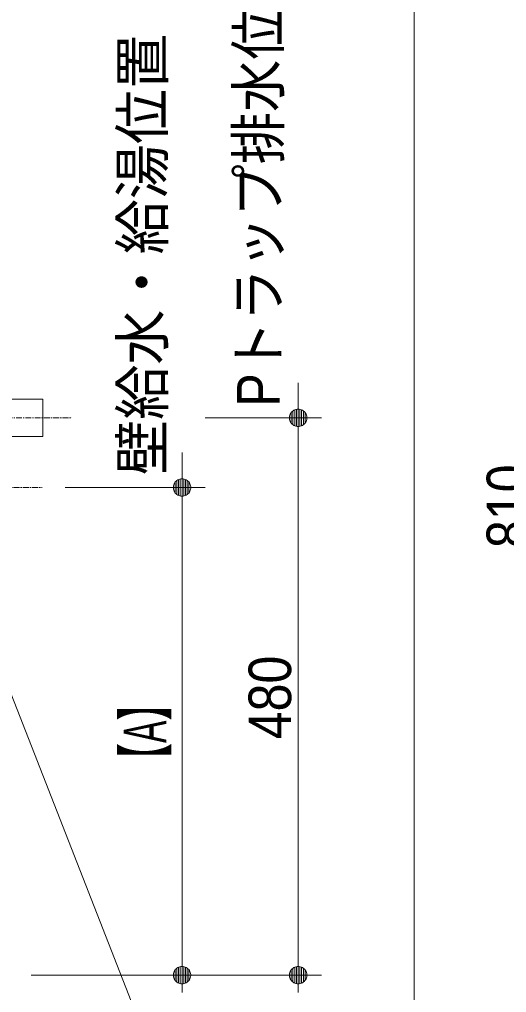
# Model space of a CAD drawing. Units: millimetres, scale not verified. Extents: x -6062 to 6062, y -3045 to 3045.
# Drawn here: x -707 to -288, y -2085 to -1247 of the extents above; entities that cross this region are included whole.
import ezdxf
from ezdxf.enums import TextEntityAlignment as Align

# ---------------------------------------------------------------- set-up
doc = ezdxf.new("R2010")
doc.units = ezdxf.units.MM
doc.header["$LTSCALE"] = 20
doc.linetypes.add('CHAIN1', pattern=[8, 5, -1, 1, -1])
for name, color, linetype, lineweight in [('0-0_1図面枠', 7, 'Continuous', 9), ('0-2_2寸法-2', 7, 'Continuous', 9), ('0-3_0', 7, 'Continuous', 9), ('0-4_2寸法-1', 7, 'Continuous', 9), ('0-5_4給排水', 7, 'Continuous', 9), ('0-6_2寸法-3', 7, 'Continuous', 9)]:
    doc.layers.add(name, color=color, linetype=linetype, lineweight=lineweight)
doc.styles.add('ＭＳ Ｐゴシック', font='')
doc.styles.get('ＭＳ Ｐゴシック').set_extended_font_data('MS PGothic')

# ---------------------------------------------------------------- blocks, each defined once
blk = doc.blocks.new('グループ-4')
at = {"layer": '0-0_1図面枠'}
blk.add_line((28400, 41000), (28400, -48600), dxfattribs=at)
blk = doc.blocks.new('_Dot')
at = {"layer": '0-3_0'}
for p, q in [((-10, 0), (-20, 0)), ((9.78, 2), (-9.78, 2)), ((7.99, 6), (-7.99, 6)), ((9.16, -3.98), (-9.16, -3.98)), ((6, -7.98), (-6, -7.98))]:
    blk.add_line(p, q, dxfattribs=at)
for points in [[(10, 0), (9.92, 1.25), (9.69, 2.49), (9.3, 3.68), (8.76, 4.82), (8.09, 5.88), (7.29, 6.85), (6.37, 7.71), (5.36, 8.44), (4.26, 9.05), (3.09, 9.51), (1.87, 9.82), (0.63, 9.98), (-0.63, 9.98), (-1.87, 9.82), (-3.09, 9.51), (-4.26, 9.05), (-5.36, 8.44), (-6.37, 7.71), (-7.29, 6.85), (-8.09, 5.88), (-8.76, 4.82), (-9.3, 3.68), (-9.69, 2.49), (-9.92, 1.25), (-10, 0), (0, 0)], [(-10, 0), (-9.92, -1.25), (-9.69, -2.49), (-9.3, -3.68), (-8.76, -4.82), (-8.09, -5.88), (-7.29, -6.85), (-6.37, -7.71), (-5.36, -8.44), (-4.26, -9.05), (-3.09, -9.51), (-1.87, -9.82), (-0.63, -9.98), (0.63, -9.98), (1.87, -9.82), (3.09, -9.51), (4.26, -9.05), (5.36, -8.44), (6.37, -7.71), (7.29, -6.85), (8.09, -5.88), (8.76, -4.82), (9.3, -3.68), (9.69, -2.49), (9.92, -1.25), (10, 0), (0, 0)]]:
    blk.add_lwpolyline(points, close=True, dxfattribs=at)
blk = doc.blocks.new('止水栓_側面')
at = {"layer": '0-5_4給排水', "linetype": 'CHAIN1'}
blk.add_line((-3010, 0), (1000, 0), dxfattribs=at)
at = {"layer": '0-5_4給排水'}
blk.add_lwpolyline([(-900, 1200), (-900, 600), (-1200, 600), (-1200, 1200)], dxfattribs=at)
for points in [[(-1950, 660), (-1850, 660), (-1850, 300), (-1950, 300)], [(-1330, 600), (-770, 600), (-770, 360), (-1330, 360)], [(-200, 600), (0, 600), (0, -600), (-200, -600)], [(-1250, 360), (-850, 360), (-850, 298), (-1250, 298)], [(-1450, -300), (-2010, -300), (-2010, 300), (-1450, 300)], [(-1450, 240), (-1430, 240), (-1430, -240), (-1450, -240)], [(-1430, 298), (-200, 298), (-200, -298), (-1430, -298)]]:
    blk.add_lwpolyline(points, close=True, dxfattribs=at)
blk = doc.blocks.new('グループ-56')
at = {"layer": '0-5_4給排水', "linetype": 'CHAIN1'}
for p, q in [((18500, -25700), (18500, -21920)), ((19396.1, -30032.9), (19043.9, -29493.9))]:
    blk.add_line(p, q, dxfattribs=at)
at = {"layer": '0-5_4給排水'}
for p, q in [((18800, -22786.8), (18800, -23040)), ((18200, -22960), (18200, -23040)), ((16677.8, -24304), (16371.4, -24046.9))]:
    blk.add_line(p, q, dxfattribs=at)
for points in [[(16940, -22620), (18150, -22620), (18150, -22960), (18500, -22960), (18849.9, -22758), (18850, -22420), (18150, -22420), (18150, -22460), (16940, -22460)], [(17027.4, -23530.9), (16968.9, -23539.7), (16911.5, -23554.1), (16855.8, -23574.2), (16793.4, -23604.5), (16734.9, -23641.9), (16679.4, -23687.3), (16628.6, -23740.3), (16626.9, -23742.3), (16129.7, -24334.9), (16436.1, -24592), (16933.3, -23999.5), (16949.7, -23982.1), (16968.1, -23966.9), (16988.1, -23953.9), (17009.6, -23943.4), (17028.2, -23936.7), (17047.3, -23931.9), (17066.8, -23929), (17086.5, -23928), (18150, -23928), (18150, -25140), (18850, -25140), (18850, -23040), (18150, -23040), (18150, -23528), (17086.5, -23528)], [(18980, -25200), (18020, -25200), (18020, -25140), (18980, -25140)]]:
    blk.add_lwpolyline(points, close=True, dxfattribs=at)
for points in [[(18150, -22460), (18150.1, -22460.4), (18150.4, -22461.6), (18150.8, -22463.6), (18151.4, -22466.4), (18152.1, -22469.8), (18152.9, -22474), (18153.8, -22478.7), (18154.7, -22484.1), (18155.6, -22489.9), (18156.5, -22496.2), (18157.3, -22502.9), (18157.9, -22509.9), (18158.5, -22517.2), (18158.9, -22524.7), (18159.2, -22532.3), (18159.3, -22540), (18159.2, -22544), (18159.2, -22548.1), (18158.9, -22556.1), (18158.4, -22563.9), (18157.8, -22571.4), (18157.1, -22578.5), (18156.3, -22585.3), (18155.4, -22591.5), (18154.5, -22597.3), (18153.6, -22602.4), (18152.7, -22607), (18152, -22610.9), (18151.3, -22614.2), (18150.7, -22616.7), (18150.3, -22618.5), (18150.1, -22619.6), (18150, -22620)], [(18150, -23528), (18150.6, -23529), (18152.3, -23532.1), (18155.1, -23537.2), (18158.9, -23544.1), (18163.5, -23552.7), (18168.7, -23562.9), (18174.3, -23574.6), (18180.3, -23587.6), (18186.3, -23601.8), (18192.1, -23617.2), (18197.7, -23633.7), (18202.7, -23651.2), (18206.9, -23669.6), (18210.1, -23688.8), (18212.1, -23708.5), (18212.8, -23728.5), (18212, -23748.6), (18209.9, -23768.5), (18206.6, -23787.7), (18202.3, -23806.3), (18197.2, -23823.9), (18191.5, -23840.5), (18185.6, -23855.9), (18179.5, -23870.1), (18173.6, -23883), (18168, -23894.4), (18162.9, -23904.4), (18158.5, -23912.7), (18154.9, -23919.3), (18152.2, -23924.1), (18150.6, -23927.1), (18150, -23928)]]:
    blk.add_lwpolyline(points, dxfattribs=at)
at = {"layer": '0-5_4給排水', "linetype": 'CHAIN1'}
for points in [[(18500, -27667.6), (18500, -27640.6), (18500, -27126.8), (18500, -25200)], [(19940, -32400), (19940, -31886.2), (19940, -31859.2)]]:
    blk.add_lwpolyline(points, dxfattribs=at)
for centre, start, end in [((21838.3, -27667.6), 180, 213.16709), ((16601.7, -31859.2), 0, 33.16709)]:
    blk.add_arc(centre, 3338.3, start, end, dxfattribs=at)
at = {"layer": '0-5_4給排水'}
blk.add_blockref('止水栓_側面', (20990, -33000), dxfattribs=at)
blk = doc.blocks.new('グループ-58')
at = {"layer": '0-5_4給排水', "linetype": 'CHAIN1'}
blk.add_line((18502, -31800), (22502, -31800), dxfattribs=at)
at = {"layer": '0-5_4給排水'}
blk.add_lwpolyline([(19002, -31480), (22002, -31480), (22002, -32120), (19002, -32120)], dxfattribs=at)

msp = doc.modelspace()

# ---------------------------------------------------------------- linework, layer by layer
at = {"layer": '0-2_2寸法-2'}
for p, q in [((-467.5, -1574.99), (-467.5, -1559.99)), ((-547.5, -1590), (-447.5, -1590)), ((-467.5, -1590), (-467.5, -2070)), ((-567.5, -1634.99), (-567.5, -1619.99)), ((-668, -1650), (-547.5, -1650)), ((-567.5, -1650), (-567.5, -2070)), ((-697.5, -2070), (-547.5, -2070)), ((-547.5, -2070), (-447.5, -2070))]:
    msp.add_line(p, q, dxfattribs=at)
at = {"layer": '0-4_2寸法-1'}
for p, q in [((-547.5, -1590), (-447.5, -1590)), ((-467.5, -1605.01), (-467.5, -2054.99)), ((-668, -1650), (-547.5, -1650)), ((-567.5, -1665.01), (-567.5, -2054.99)), ((-697.5, -2070), (-547.5, -2070)), ((-547.5, -2070), (-447.5, -2070))]:
    msp.add_line(p, q, dxfattribs=at)
at = {"layer": '0-6_2寸法-3'}
msp.add_lwpolyline([(-912.57, -2420), (-483.38, -2420), (-778.75, -1664.9)], dxfattribs=at)

# ---------------------------------------------------------------- block references
at = {"layer": '0-0_1図面枠', "xscale": 0.05, "yscale": 0.05}
msp.add_blockref('グループ-4', (-1787.5, 0), dxfattribs=at)
at = {"layer": '0-2_2寸法-2', "xscale": 0.7503418, "yscale": 0.7503418}
for p, rotation in [((-467.5, -1590), 270), ((-567.5, -1650), 270), ((-567.5, -2070), 90), ((-467.5, -2070), 90)]:
    msp.add_blockref('_Dot', p, dxfattribs=dict(at, rotation=rotation))
at = {"layer": '0-4_2寸法-1', "xscale": 0.7503418, "yscale": 0.7503418}
for p, rotation in [((-467.5, -1590), 90), ((-567.5, -1650), 90), ((-567.5, -2070), 270), ((-467.5, -2070), 270)]:
    msp.add_blockref('_Dot', p, dxfattribs=dict(at, rotation=rotation))
at = {"layer": '0-5_4給排水', "xscale": 0.05, "yscale": 0.05}
for name in ['グループ-56', 'グループ-58']:
    msp.add_blockref(name, (-1787.5, 0), dxfattribs=at)

# ---------------------------------------------------------------- texts
at = {"layer": '0-2_2寸法-2', "style": 'ＭＳ Ｐゴシック'}
for s, width, p in [('Pトラップ排水位置', 0.9, (-472.48, -1580.42)), ('壁給水・給湯位置', 0.95, (-572.38, -1639.36))]:
    msp.add_text(s, height=36.66, rotation=90, dxfattribs=dict(at, width=width)).set_placement(p, align=Align.BOTTOM_LEFT)
at = {"layer": '0-4_2寸法-1', "style": 'ＭＳ Ｐゴシック'}
for s, height, width, p in [('810', 36.66, 0.9, (-257.54, -1702.18)), ('480', 36.66, 0.9, (-462.54, -1866.89)), ('【A】', 36.69, 0.6, (-570.13, -1900.05))]:
    msp.add_text(s, height=height, rotation=90, dxfattribs=dict(at, width=width)).set_placement(p, align=Align.BOTTOM_LEFT)

doc.saveas('drawing.dxf')
